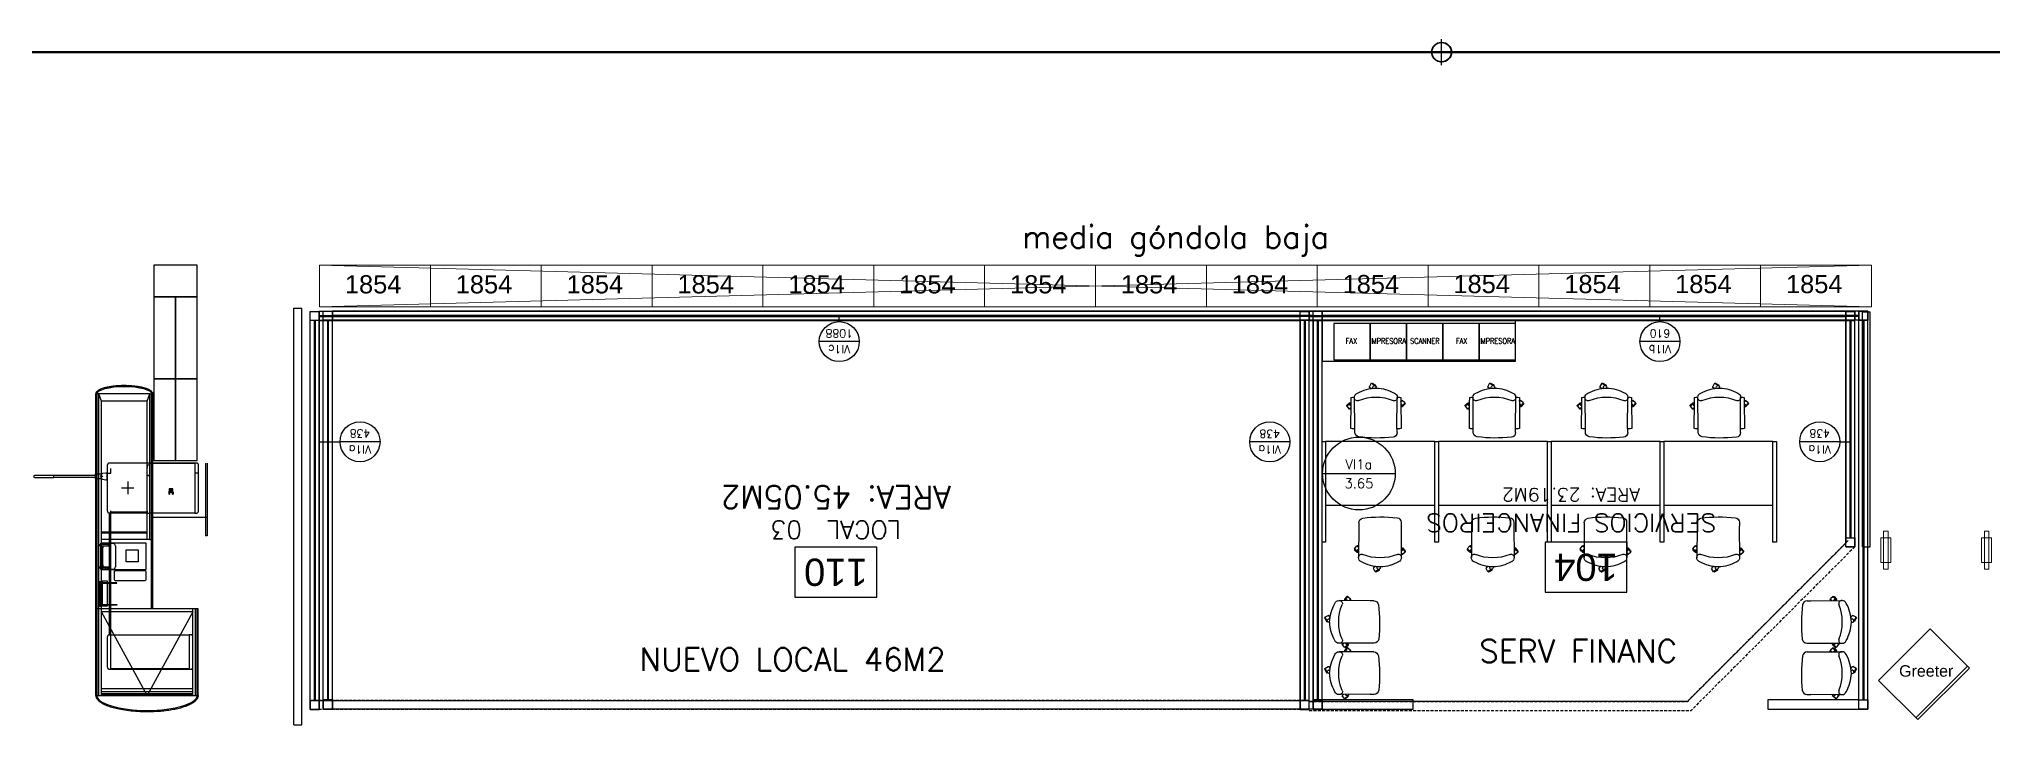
# Model space of a CAD drawing. Header units: millimetres. Extents: x 1478096 to 1808313, y 619971 to 762366.
# Drawn here: x 1591420 to 1612909, y 658425 to 665968 of the extents above; entities that cross this region are included whole.
import ezdxf
from ezdxf.enums import TextEntityAlignment as Align

# ---------------------------------------------------------------- set-up
doc = ezdxf.new("R2010")
doc.units = ezdxf.units.MM
doc.header["$LTSCALE"] = 10
for name, pattern in [('CENTERX2', [4, 2.5, -0.5, 0.5, -0.5]), ('CONTINOUS', [0]), ('DASH_5', [0.196859, 0.118083, -0.078776]), ('HIDDEN2', [4.7625, 3.175, -1.5875]), ('RE-PLANTABASE(XREF)$0$CENTER', [50.8, 31.75, -6.35, 6.35, -6.35]), ('RE-PLANTABASE(XREF)$0$DASHED', [0.75, 0.5, -0.25])]:
    doc.linetypes.add(name, pattern=pattern)
for name, color, linetype in [('0-superficies', 7, 'Continuous'), ('0_Estructura', 251, 'Continuous'), ('A-DESIG-CARP', 251, 'Continuous'), ('ARQ-CARPINTERIAS', 8, 'Continuous'), ('ARQ-MURO-DURLOCK', 7, 'Continuous'), ('ARQ-TXTS', 251, 'Continuous'), ('Categorías', 250, 'Continuous'), ('COSTAN-CAM-EJES', 251, 'CENTERX2'), ('DC-ARQ-0 TEXTOS', 7, 'Continuous'), ('DC-ARQ-CAJAS', 8, 'Continuous'), ('DC-ARQ-CARPINTERIAS', 7, 'Continuous'), ('DC-ARQ-DEFENSA', 164, 'CONTINOUS'), ('DC-ARQ-PAINEL DURLOCK', 7, 'Continuous'), ('DESIG-CARP-DIB', 251, 'Continuous'), ('EQUIP-TRASTIENDAS', 251, 'Continuous'), ('NOMBRE DEPTOS', 250, 'DASH_5'), ('TXT CARP VENTANAS', 6, 'Continuous'), ('TXTS', 7, 'Continuous'), ('Áreas', 6, 'Continuous')]:
    doc.layers.add(name, color=color, linetype=linetype)
doc.layers.add('BLOQUES', color=7, linetype='Continuous', lineweight=0)
doc.styles.add('ARIAL', font='ARIAL.TTF')
doc.styles.add('ROMANS', font='romans')
doc.styles.get("Standard").update_dxf_attribs({"font": 'ARIAL.TTF'})
doc.styles.add('TXT-50', font='romans.shx', dxfattribs={"width": 0.8, "height": 0.09})

# ---------------------------------------------------------------- blocks, each defined once
blk = doc.blocks.new('CAJAS')
at = {"layer": 'DC-ARQ-CAJAS', "color": 8}
for p, q in [((1578.851, 717.573), (1578.851, 716.623)), ((1579.963, 717.573), (1578.863, 717.573)), ((1578.863, 717.573), (1578.863, 716.623)), ((1578.881, 717.573), (1578.881, 716.623)), ((1578.911, 717.573), (1578.911, 716.623)), ((1578.911, 716.655), (1579.413, 717.573)), ((1579.915, 717.567), (1578.911, 717.567)), ((1579.915, 717.552), (1578.911, 717.552)), ((1579.915, 717.529), (1578.911, 717.529)), ((1579.413, 717.573), (1579.915, 716.655)), ((1579.915, 717.573), (1579.915, 715.888)), ((1579.945, 717.573), (1579.945, 715.888)), ((1579.963, 717.573), (1579.963, 715.888)), ((1579.975, 717.573), (1579.975, 715.888)), ((1579.915, 717.498), (1578.911, 717.498)), ((1578.851, 716.623), (1579.963, 716.623)), ((1578.911, 716.655), (1579.915, 716.655)), ((1579.351, 716.623), (1579.351, 715.888)), ((1579.363, 716.623), (1579.363, 715.888)), ((1579.852, 716.313), (1579.852, 716.593)), ((1579.852, 716.593), (1579.902, 716.593)), ((1579.902, 716.593), (1579.902, 716.313)), ((1579.424, 716.3), (1579.424, 716.215)), ((1579.764, 716.31), (1579.434, 716.31)), ((1579.774, 716.215), (1579.774, 716.3)), ((1579.902, 716.313), (1579.852, 716.313)), ((1579.902, 716.19), (1579.424, 716.19)), ((1579.424, 716.19), (1579.424, 715.898)), ((1579.434, 716.205), (1579.764, 716.205)), ((1579.51, 715.973), (1579.51, 716.104)), ((1579.51, 716.104), (1579.641, 716.104)), ((1579.641, 716.104), (1579.641, 715.973)), ((1579.761, 715.929), (1579.761, 716.159)), ((1579.781, 716.19), (1579.852, 716.19)), ((1579.902, 716.173), (1579.902, 716.19)), ((1579.902, 715.928), (1579.902, 716.16)), ((1579.902, 716.129), (1579.902, 715.959)), ((1578.751, 715.818), (1578.769, 715.818)), ((1578.751, 715.018), (1578.751, 715.818)), ((1578.769, 715.018), (1578.769, 715.818)), ((1579.351, 715.888), (1579.351, 715.803)), ((1579.363, 715.888), (1579.363, 715.803)), ((1579.381, 715.858), (1579.363, 715.858)), ((1579.381, 715.858), (1579.381, 714.258)), ((1579.381, 715.858), (1579.915, 715.858)), ((1579.411, 715.858), (1579.411, 714.338)), ((1579.424, 715.898), (1579.902, 715.898)), ((1579.641, 715.973), (1579.51, 715.973)), ((1579.852, 715.898), (1579.781, 715.898)), ((1579.902, 715.898), (1579.902, 715.915)), ((1579.915, 715.888), (1579.915, 715.803)), ((1579.945, 715.888), (1579.945, 715.803)), ((1579.963, 715.888), (1579.963, 715.803)), ((1579.975, 715.888), (1579.975, 715.803)), ((1578.751, 715.618), (1579.351, 715.618)), ((1579.351, 715.803), (1579.351, 714.258)), ((1579.351, 715.608), (1579.351, 715.008)), ((1579.363, 715.803), (1579.363, 714.258)), ((1579.411, 715.788), (1579.915, 715.788)), ((1579.411, 715.778), (1579.915, 715.778)), ((1579.915, 715.803), (1579.915, 714.338)), ((1579.945, 715.803), (1579.945, 714.258)), ((1579.963, 715.803), (1579.963, 714.258)), ((1579.975, 715.803), (1579.975, 714.258)), ((1579.351, 714.853), (1579.351, 714.254)), ((1579.411, 714.338), (1579.381, 714.258)), ((1579.411, 714.338), (1579.915, 714.338)), ((1579.915, 714.338), (1579.945, 714.258)), ((1579.381, 714.258), (1579.363, 714.258)), ((1579.381, 714.258), (1579.945, 714.258)), ((1579.945, 714.258), (1579.963, 714.258))]:
    blk.add_line(p, q, dxfattribs=at)
at = {"layer": 'DC-ARQ-CAJAS', "color": 8, "linetype": 'RE-PLANTABASE(XREF)$0$DASHED', "ltscale": 5}
for p, q in [((1578.908, 717.261), (1578.908, 716.931)), ((1579.825, 717.286), (1578.933, 717.286)), ((1578.95, 716.906), (1578.95, 717.283)), ((1578.95, 717.283), (1579.81, 717.283)), ((1579.81, 717.283), (1579.81, 716.906)), ((1579.85, 716.931), (1579.85, 717.261)), ((1578.933, 716.906), (1578.948, 716.906)), ((1578.948, 716.906), (1578.948, 716.931)), ((1579.81, 716.906), (1578.95, 716.906)), ((1579.81, 716.931), (1579.81, 716.906)), ((1579.81, 716.906), (1579.825, 716.906)), ((1579.81, 716.906), (1579.81, 715.568)), ((1579.83, 716.906), (1579.81, 716.906)), ((1579.83, 715.568), (1579.83, 716.906)), ((1578.846, 715.543), (1578.846, 715.043)), ((1578.886, 715.568), (1578.871, 715.568)), ((1578.886, 715.543), (1578.886, 715.568)), ((1578.886, 715.568), (1579.381, 715.568)), ((1578.886, 715.02), (1578.886, 715.568)), ((1579.381, 715.568), (1579.381, 715.02)), ((1579.413, 715.568), (1579.381, 715.568)), ((1579.381, 715.568), (1579.381, 715.043)), ((1579.413, 715.543), (1579.413, 715.568)), ((1579.413, 715.543), (1579.413, 715.152)), ((1579.414, 715.555), (1579.414, 715.568)), ((1579.414, 715.568), (1579.807, 715.568)), ((1579.807, 715.555), (1579.414, 715.555)), ((1579.807, 715.568), (1579.807, 715.555)), ((1579.825, 715.568), (1579.81, 715.568)), ((1579.81, 715.568), (1579.81, 715.543)), ((1579.81, 715.568), (1579.83, 715.568)), ((1579.85, 715.043), (1579.85, 715.543)), ((1578.846, 715.143), (1578.846, 715.128)), ((1578.846, 715.128), (1578.885, 715.128)), ((1578.871, 715.018), (1579.825, 715.018)), ((1578.885, 715.128), (1578.885, 715.078)), ((1579.381, 715.02), (1578.886, 715.02)), ((1579.413, 715.154), (1579.381, 715.154)), ((1579.413, 715.152), (1579.381, 715.152)), ((1579.381, 715.043), (1579.413, 715.043)), ((1579.413, 715.043), (1579.413, 715.068)), ((1579.85, 715.128), (1579.811, 715.128)), ((1579.811, 715.128), (1579.811, 715.078)), ((1579.85, 715.143), (1579.85, 715.128))]:
    blk.add_line(p, q, dxfattribs=at)
at = {"layer": 'DC-ARQ-CAJAS'}
for p, q in [((1579.747, 716.574), (1579.747, 716.58)), ((1579.747, 716.58), (1579.927, 716.58)), ((1579.927, 716.574), (1579.747, 716.574)), ((1579.927, 716.332), (1579.927, 716.582)), ((1579.927, 716.582), (1579.932, 716.582)), ((1579.927, 716.58), (1579.927, 716.574)), ((1579.927, 716.457), (1579.932, 716.457)), ((1579.932, 716.582), (1579.932, 716.332)), ((1579.927, 716.34), (1579.747, 716.34)), ((1579.747, 716.34), (1579.747, 716.334)), ((1579.747, 716.334), (1579.927, 716.334)), ((1579.927, 716.334), (1579.927, 716.34)), ((1579.932, 716.332), (1579.927, 716.332)), ((1579.823, 716.19), (1579.823, 715.898)), ((1579.923, 716.19), (1579.823, 716.19)), ((1579.838, 716.16), (1579.838, 716.173)), ((1579.838, 716.173), (1579.93, 716.173)), ((1579.93, 716.16), (1579.838, 716.16)), ((1579.923, 716.19), (1579.923, 716.173)), ((1579.923, 716.16), (1579.923, 715.928)), ((1579.823, 715.898), (1579.923, 715.898)), ((1579.93, 715.928), (1579.838, 715.928)), ((1579.838, 715.928), (1579.838, 715.915)), ((1579.838, 715.915), (1579.93, 715.915)), ((1579.923, 715.915), (1579.923, 715.898)), ((1579.129, 715.361), (1579.127, 715.359)), ((1579.127, 715.34), (1579.127, 715.359)), ((1579.129, 715.361), (1579.133, 715.361)), ((1579.131, 715.34), (1579.131, 715.3)), ((1579.171, 715.34), (1579.131, 715.34)), ((1579.131, 715.3), (1579.171, 715.3)), ((1579.133, 715.361), (1579.135, 715.359)), ((1579.135, 715.34), (1579.135, 715.359)), ((1579.169, 715.361), (1579.167, 715.359)), ((1579.167, 715.34), (1579.167, 715.359)), ((1579.169, 715.361), (1579.173, 715.361)), ((1579.171, 715.3), (1579.171, 715.34)), ((1579.173, 715.361), (1579.175, 715.359)), ((1579.175, 715.34), (1579.175, 715.359)), ((1579.868, 715.203), (1579.85, 715.203)), ((1579.85, 715.203), (1579.85, 715.165)), ((1579.85, 715.165), (1579.85, 715.128)), ((1579.904, 715.197), (1579.868, 715.203)), ((1579.911, 715.192), (1579.98, 715.192)), ((1579.98, 715.192), (1579.98, 715.138)), ((1579.98, 715.153), (1579.98, 715.178)), ((1579.98, 715.178), (1580.44, 715.178)), ((1580.44, 715.178), (1580.44, 715.153)), ((1580.649, 715.176), (1580.44, 715.176)), ((1580.44, 715.176), (1580.44, 715.154)), ((1578.86, 714.991), (1578.86, 714.091)), ((1579.1, 714.991), (1578.86, 714.991)), ((1579.1, 714.091), (1579.1, 714.991)), ((1579.1, 714.991), (1579.1, 714.091)), ((1579.34, 714.991), (1579.1, 714.991)), ((1579.34, 714.091), (1579.34, 714.991)), ((1579.85, 715.128), (1579.868, 715.128)), ((1579.868, 715.128), (1579.904, 715.133)), ((1579.98, 715.138), (1579.911, 715.138)), ((1580.44, 715.153), (1579.98, 715.153)), ((1580.44, 715.154), (1580.649, 715.154)), ((1578.86, 714.091), (1578.86, 713.191)), ((1579.1, 714.091), (1578.86, 714.091)), ((1578.86, 714.091), (1579.1, 714.091)), ((1579.1, 713.191), (1579.1, 714.091)), ((1579.1, 714.091), (1579.1, 713.191)), ((1579.34, 714.091), (1579.1, 714.091)), ((1579.1, 714.091), (1579.34, 714.091)), ((1579.34, 713.191), (1579.34, 714.091)), ((1578.86, 713.191), (1579.1, 713.191)), ((1578.86, 713.191), (1578.86, 712.841)), ((1579.34, 713.191), (1578.86, 713.191)), ((1579.1, 713.191), (1579.34, 713.191)), ((1579.34, 712.841), (1579.34, 713.191)), ((1578.86, 712.841), (1579.34, 712.841))]:
    blk.add_line(p, q, dxfattribs=at)
at = {"layer": 'DC-ARQ-CAJAS', "color": 8, "linetype": 'RE-PLANTABASE(XREF)$0$CENTER'}
for p, q in [((1579.695, 715.29), (1579.558, 715.29)), ((1579.626, 715.222), (1579.626, 715.359))]:
    blk.add_line(p, q, dxfattribs=at)
at = {"layer": 'DC-ARQ-CAJAS'}
for centre, radius in [((1579.93, 716.589, 0), 0.0065), ((1579.93, 716.326, 0), 0.0065), ((1579.138, 715.307, 0), 0.0025), ((1579.164, 715.307, 0), 0.0025), ((1579.905, 715.165, 0), 0.004)]:
    blk.add_circle(centre, radius, dxfattribs=at)
at = {"layer": 'DC-ARQ-CAJAS', "color": 8, "linetype": 'RE-PLANTABASE(XREF)$0$DASHED', "ltscale": 5}
blk.add_circle((1579.414, 715.571, 0), 0.0035, dxfattribs=at)
at = {"layer": 'DC-ARQ-CAJAS', "color": 4, "linetype": 'RE-PLANTABASE(XREF)$0$DASHED'}
blk.add_circle((1579.151, 715.32, 0), 0.004, dxfattribs=at)
at = {"layer": 'DC-ARQ-CAJAS', "color": 8, "linetype": 'RE-PLANTABASE(XREF)$0$DASHED', "ltscale": 5}
for centre, start, end in [((1578.933, 717.261), 90, 180), ((1579.825, 717.261), 0, 90), ((1578.933, 716.931), 180, 270), ((1579.825, 716.931), 270, 0), ((1578.871, 715.543), 90, 180), ((1579.825, 715.543), 0, 90), ((1578.871, 715.043), 180, 270), ((1579.825, 715.043), 270, 0)]:
    blk.add_arc(centre, 0.025, start, end, dxfattribs=at)
at = {"layer": 'DC-ARQ-CAJAS', "color": 8}
for centre, radius, start, end in [((1579.434, 716.3), 0.01, 90, 180), ((1579.764, 716.3), 0.01, 0, 90), ((1579.434, 716.215), 0.01, 180, 270), ((1579.82, 716.143), 0.0614, 129.678, 164.6649), ((1579.764, 716.215), 0.01, 270, 0), ((1579.827, 716.119), 0.0754, 46.3075, 70.8856), ((1579.827, 716.119), 0.0754, 7.7954, 33.4081), ((1579.823, 715.947), 0.0646, 195.6913, 229.2369), ((1579.826, 715.97), 0.0767, 289.7764, 314.1626), ((1579.826, 715.97), 0.0767, 326.7768, 351.9435)]:
    blk.add_arc(centre, radius, start, end, dxfattribs=at)
at = {"layer": 'DC-ARQ-CAJAS'}
for centre, radius, start, end in [((1579.93, 716.167), 0.0065, 270, 90), ((1579.93, 715.922), 0.0065, 270, 90), ((1579.151, 715.34), 0.024, 180, 0), ((1579.151, 715.348), 0.016, 180, 0), ((1579.151, 715.34), 0.016, 180, 0), ((1579.138, 715.333), 0.0025, 272.8222, 143.7906), ((1579.164, 715.333), 0.0025, 36.2094, 267.1778), ((1579.888, 715.165), 0.0357, 296.0467, 63.9533), ((1580.649, 715.165), 0.011, 270, 90)]:
    blk.add_arc(centre, radius, start, end, dxfattribs=at)
at = {"layer": 'DC-ARQ-CAJAS', "color": 4, "linetype": 'RE-PLANTABASE(XREF)$0$DASHED'}
for centre, start, end in [((1579.138, 715.333), 143.7906, 272.8222), ((1579.164, 715.333), 267.1778, 36.2094)]:
    blk.add_arc(centre, 0.0025, start, end, dxfattribs=at)
at = {"layer": 'DC-ARQ-CAJAS', "color": 8, "extrusion": (0, 0, -1)}
for centre, major_axis, ratio in [((1579.413, 717.573, 0), (0.55, 0), 0.309091), ((1579.663, 714.258, 0), (-0.3, 0), 0.276667)]:
    blk.add_ellipse(centre, major_axis=major_axis, ratio=ratio, start_param=3.141593, end_param=6.283185, dxfattribs=at)
at = {"layer": 'DC-ARQ-CAJAS', "color": 8}
for points, knots in [([(1578.851, 717.573, 0), (1578.851, 717.578, 0), (1578.851, 717.582, 0), (1578.853, 717.591, 0), (1578.855, 717.596, 0), (1578.858, 717.604, 0), (1578.861, 717.609, 0), (1578.866, 717.617, 0), (1578.869, 717.621, 0), (1578.876, 717.629, 0), (1578.88, 717.633, 0), (1578.893, 717.645, 0), (1578.904, 717.653, 0), (1578.928, 717.667, 0), (1578.941, 717.674, 0), (1578.971, 717.687, 0), (1578.987, 717.694, 0), (1579.022, 717.705, 0), (1579.041, 717.711, 0), (1579.081, 717.721, 0), (1579.101, 717.726, 0), (1579.145, 717.734, 0), (1579.168, 717.738, 0), (1579.215, 717.744, 0), (1579.239, 717.747, 0), (1579.288, 717.751, 0), (1579.313, 717.752, 0), (1579.364, 717.754, 0), (1579.389, 717.755, 0), (1579.448, 717.755, 0), (1579.482, 717.754, 0), (1579.548, 717.75, 0), (1579.58, 717.747, 0), (1579.643, 717.74, 0), (1579.673, 717.735, 0), (1579.725, 717.725, 0), (1579.748, 717.72, 0), (1579.79, 717.709, 0), (1579.81, 717.703, 0), (1579.847, 717.69, 0), (1579.864, 717.683, 0), (1579.895, 717.669, 0), (1579.909, 717.661, 0), (1579.929, 717.647, 0), (1579.937, 717.641, 0), (1579.949, 717.629, 0), (1579.954, 717.624, 0), (1579.962, 717.613, 0), (1579.965, 717.609, 0), (1579.97, 717.599, 0), (1579.971, 717.594, 0), (1579.974, 717.583, 0), (1579.975, 717.578, 0), (1579.975, 717.573, 0), (1579.975, 717.573, 0), (1579.975, 717.573, 0)], [0, 0, 0, 0, 0.065993, 0.065993, 0.131985, 0.131985, 0.197978, 0.197978, 0.26397, 0.26397, 0.329963, 0.329963, 0.468313, 0.468313, 0.606663, 0.606663, 0.745013, 0.745013, 0.883363, 0.883363, 1.021714, 1.021714, 1.160064, 1.160064, 1.298414, 1.298414, 1.436764, 1.436764, 1.575114, 1.575114, 1.756454, 1.756454, 1.937794, 1.937794, 2.119133, 2.119133, 2.268549, 2.268549, 2.417964, 2.417964, 2.56738, 2.56738, 2.716795, 2.716795, 2.825875, 2.825875, 2.915902, 2.915902, 2.991062, 2.991062, 3.066221, 3.066221, 3.141381, 3.141381, 3.141593, 3.141593, 3.141593, 3.141593]), ([(1579.975, 714.258, 0), (1579.975, 714.255, 0), (1579.974, 714.253, 0), (1579.973, 714.248, 0), (1579.972, 714.245, 0), (1579.97, 714.24, 0), (1579.969, 714.238, 0), (1579.966, 714.234, 0), (1579.964, 714.231, 0), (1579.96, 714.227, 0), (1579.958, 714.225, 0), (1579.952, 714.22, 0), (1579.948, 714.217, 0), (1579.939, 714.212, 0), (1579.934, 714.209, 0), (1579.923, 714.204, 0), (1579.918, 714.201, 0), (1579.905, 714.196, 0), (1579.898, 714.194, 0), (1579.88, 714.188, 0), (1579.869, 714.185, 0), (1579.843, 714.179, 0), (1579.83, 714.177, 0), (1579.802, 714.172, 0), (1579.787, 714.17, 0), (1579.757, 714.167, 0), (1579.741, 714.166, 0), (1579.709, 714.164, 0), (1579.693, 714.163, 0), (1579.655, 714.163, 0), (1579.633, 714.163, 0), (1579.589, 714.165, 0), (1579.568, 714.167, 0), (1579.53, 714.171, 0), (1579.514, 714.174, 0), (1579.483, 714.179, 0), (1579.468, 714.182, 0), (1579.444, 714.189, 0), (1579.433, 714.192, 0), (1579.413, 714.199, 0), (1579.405, 714.202, 0), (1579.391, 714.209, 0), (1579.385, 714.212, 0), (1579.375, 714.219, 0), (1579.371, 714.222, 0), (1579.364, 714.228, 0), (1579.362, 714.231, 0), (1579.358, 714.236, 0), (1579.356, 714.239, 0), (1579.353, 714.244, 0), (1579.352, 714.246, 0), (1579.351, 714.251, 0), (1579.351, 714.254, 0), (1579.351, 714.257, 0), (1579.351, 714.257, 0), (1579.351, 714.258, 0)], [0, 0, 0, 0, 0.062074, 0.062074, 0.124147, 0.124147, 0.186221, 0.186221, 0.248295, 0.248295, 0.310369, 0.310369, 0.413242, 0.413242, 0.516116, 0.516116, 0.618989, 0.618989, 0.721863, 0.721863, 0.882096, 0.882096, 1.042328, 1.042328, 1.202561, 1.202561, 1.362794, 1.362794, 1.523026, 1.523026, 1.742277, 1.742277, 1.961528, 1.961528, 2.141779, 2.141779, 2.32203, 2.32203, 2.473499, 2.473499, 2.624968, 2.624968, 2.73885, 2.73885, 2.852732, 2.852732, 2.930777, 2.930777, 3.008822, 3.008822, 3.068733, 3.068733, 3.128645, 3.128645, 3.141593, 3.141593, 3.141593, 3.141593])]:
    blk.add_open_spline(points, degree=3, knots=knots, dxfattribs=at)
blk = doc.blocks.new('SIMB-CAR')
blk.add_line((-0.5, 0), (0.5, 0))
blk.add_circle((0, 0), 0.5)
at = {"style": 'ROMANS'}
for tag, p in [('TIPO', (0, 0.192)), ('NUMERO', (0, -0.205))]:
    blk.add_attdef(tag, text='', height=0.2, dxfattribs=at).set_placement(p, align=Align.MIDDLE)
blk = doc.blocks.new('A$C11B27C77')
at = {"layer": 'EQUIP-TRASTIENDAS'}
for p, q in [((0.046, 0.447), (0.046, 0.404)), ((0.089, 0.103), (0.086, 0.447)), ((0.317, 0.549), (0.317, 0.558)), ((0.327, 0.575), (0.371, 0.6)), ((0.355, 0.547), (0.355, 0.558)), ((0.373, 0.602), (0.393, 0.567)), ((0.554, 0.103), (0.556, 0.447)), ((0.596, 0.447), (0.597, 0.394)), ((0.002, 0.386), (0.033, 0.412)), ((0.036, 0.346), (0.004, 0.384)), ((0.046, 0.395), (0.034, 0.41)), ((0.046, 0.404), (0.044, 0.103)), ((0.597, 0.394), (0.599, 0.103)), ((0.597, 0.334), (0.613, 0.321)), ((0.602, 0.384), (0.639, 0.351)), ((0.641, 0.349), (0.615, 0.319)), ((0.088, 0.059), (0.088, 0.103)), ((0.554, 0.063), (0.554, 0.103))]:
    blk.add_line(p, q, dxfattribs=at)
for points in [[(0.373, 0.602), (0.371, 0.6), (0.369, 0.603, 0.414214), (0.362, 0.604), (0.328, 0.584, 0.414214), (0.326, 0.578), (0.328, 0.574, 0.414214)], [(0.37, 0.545), (0.39, 0.557, 0.414214), (0.392, 0.564), (0.391, 0.566), (0.393, 0.567)], [(0.002, 0.386), (0.004, 0.384), (0.002, 0.383, 0.414214), (0.001, 0.375), (0.027, 0.345, 0.414214), (0.034, 0.344), (0.036, 0.346, 0.414214)], [(0.046, 0.407), (0.043, 0.411, 0.414214), (0.036, 0.411), (0.034, 0.41), (0.033, 0.412)], [(0.597, 0.324), (0.604, 0.319, 0.414214), (0.611, 0.319), (0.613, 0.321), (0.615, 0.319)], [(0.641, 0.349), (0.639, 0.351), (0.641, 0.353, 0.414214), (0.641, 0.36), (0.611, 0.386, 0.414214), (0.604, 0.386), (0.601, 0.383, 0.414214)]]:
    blk.add_lwpolyline(points, format="xyb", dxfattribs=at)
for centre, radius, start, end in [((0.066, 0.373), 0.0771, 79.9571, 105.0444), ((0.066, 0.373), 0.0771, 74.9556, 79.9571), ((0.134, 0.449), 0.0471, 109.8467, 181.7032), ((0.118, 0.442), 0.0322, 170.8424, 292.4614), ((0.336, 0.1), 0.45, 92.4199, 119.1099), ((0.321, -0.056), 0.506, 67.8098, 112.1902), ((0.336, 0.558), 0.019, 117.1435, 180), ((0.306, 0.1), 0.45, 60.8901, 88.5993), ((0.336, 0.558), 0.019, 0, 117.1435), ((0.525, 0.442), 0.0322, 247.448, 9.141), ((0.509, 0.449), 0.0472, 358.2915, 70.0806), ((0.576, 0.373), 0.0771, 100.0429, 105.0444), ((0.576, 0.373), 0.0771, 74.9556, 100.0429), ((0.052, 0.358), 0.019, 105.9634, 216.7792), ((0.052, 0.358), 0.019, 216.7792, 251.518), ((0.588, 0.37), 0.019, 45.1435, 63.1294), ((0.588, 0.37), 0.019, 299.436, 45.1435), ((0.066, 0.178), 0.078, 253.2294, 277.3679), ((0.066, 0.178), 0.078, 277.3679, 286.7706), ((0.138, 0.059), 0.05, 180, 263.7069), ((0.306, 1.583), 1.583, 263.7069, 277.4227), ((0.504, 0.063), 0.05, 277.4227, 0), ((0.576, 0.178), 0.078, 253.2294, 262.6321), ((0.576, 0.178), 0.078, 262.6321, 286.7706)]:
    blk.add_arc(centre, radius, start, end, dxfattribs=at)
blk = doc.blocks.new('A$C5ED91252')
at = {"layer": 'EQUIP-TRASTIENDAS'}
for p, q in [((0.049, 0.502), (0.046, 0.158)), ((0.048, 0.546), (0.048, 0.502)), ((0.514, 0.542), (0.514, 0.502)), ((0.514, 0.502), (0.516, 0.158)), ((0.002, 0.218), (0.033, 0.193)), ((0.036, 0.259), (0.004, 0.221)), ((0.517, 0.27), (0.532, 0.284)), ((0.521, 0.221), (0.558, 0.254)), ((0.561, 0.256), (0.534, 0.286)), ((0.046, 0.209), (0.034, 0.195)), ((0.277, 0.055), (0.277, 0.047)), ((0.287, 0.03), (0.33, 0.004)), ((0.315, 0.058), (0.315, 0.047)), ((0.333, 0.003), (0.353, 0.038))]:
    blk.add_line(p, q, dxfattribs=at)
for points in [[(0.002, 0.218), (0.004, 0.221), (0.002, 0.222, -0.414214), (0.001, 0.229), (0.027, 0.26, -0.414214), (0.034, 0.261), (0.036, 0.258, -0.414214)], [(0.517, 0.28), (0.523, 0.286, -0.414214), (0.53, 0.286), (0.532, 0.284), (0.534, 0.286)], [(0.561, 0.256), (0.558, 0.254), (0.56, 0.252, -0.414214), (0.56, 0.245), (0.53, 0.218, -0.414214), (0.523, 0.219), (0.52, 0.221, -0.414214)], [(0.046, 0.198), (0.043, 0.194, -0.414214), (0.036, 0.193), (0.034, 0.195), (0.033, 0.193)], [(0.333, 0.003), (0.33, 0.004), (0.329, 0.002, -0.414214), (0.322, 0.001), (0.287, 0.021, -0.414214), (0.286, 0.027), (0.287, 0.03, -0.414214)], [(0.33, 0.06), (0.35, 0.048, -0.414214), (0.352, 0.041), (0.35, 0.039), (0.353, 0.038)]]:
    blk.add_lwpolyline(points, format="xyb", dxfattribs=at)
for centre, radius, start, end in [((0.098, 0.546), 0.05, 96.2931, 180), ((0.266, -0.978), 1.583, 82.5773, 96.2931), ((0.464, 0.542), 0.05, 0, 82.5773), ((0.052, 0.247), 0.019, 143.2208, 254.0366), ((0.052, 0.247), 0.019, 108.482, 143.2208), ((0.507, 0.235), 0.019, 314.8565, 60.564), ((0.507, 0.235), 0.019, 296.8706, 314.8565), ((0.078, 0.163), 0.0322, 67.5386, 189.1576), ((0.093, 0.156), 0.0471, 178.2968, 250.1533), ((0.296, 0.505), 0.45, 240.8901, 267.5801), ((0.281, 0.661), 0.506, 247.8098, 292.1902), ((0.266, 0.505), 0.45, 271.4007, 299.1099), ((0.296, 0.047), 0.019, 180, 242.8565), ((0.296, 0.047), 0.019, 242.8565, 360), ((0.484, 0.163), 0.0322, 350.859, 112.552), ((0.469, 0.156), 0.0472, 289.9194, 1.7085)]:
    blk.add_arc(centre, radius, start, end, dxfattribs=at)
blk = doc.blocks.new('A$C5FFD16E3')
at = {"layer": 'EQUIP-TRASTIENDAS'}
for points in [[(0, 0.45), (0, 0), (2.125, 0), (2.125, 0.45)], [(0.525, 0.413), (0.125, 0.413), (0.125, 0.013), (0.525, 0.013)], [(0.925, 0.413), (0.525, 0.413), (0.525, 0.013), (0.925, 0.013)], [(1.325, 0.413), (0.925, 0.413), (0.925, 0.013), (1.325, 0.013)], [(1.725, 0.413), (1.325, 0.413), (1.325, 0.013), (1.725, 0.013)], [(2.125, 0.413), (1.725, 0.413), (1.725, 0.013), (2.125, 0.013)]]:
    blk.add_lwpolyline(points, close=True, dxfattribs=at)
at = {"layer": 'ARQ-TXTS', "style": 'TXT-50', "width": 0.8}
for s, p in [('FAX', (0.257, 0.191)), ('IMPRESORA', (0.525, 0.191)), ('SCANNER', (0.965, 0.191)), ('FAX', (1.469, 0.191)), ('IMPRESORA', (1.725, 0.191))]:
    blk.add_text(s, height=0.0595, dxfattribs=at).set_placement(p)

msp = doc.modelspace()

# ---------------------------------------------------------------- hatches: boundary and pattern name
at = {"layer": '0_Estructura'}
h = msp.add_hatch(dxfattribs=at)
h.set_pattern_fill('ANSI31', color=1, scale=2, angle=-180, style=0)
h.set_pattern_definition([(225, (3156300.119, 1202229.882), (4.49012806, -4.49012806), [])])
h.paths.add_polyline_path([(1606735.049, 665824.188, 1), (1606955.049, 665824.188, 1)])
h.paths.add_polyline_path([(1606739.849, 665824.188, 1), (1606950.249, 665824.188, 1)], flags=16)

# ---------------------------------------------------------------- linework, layer by layer
at = {"layer": '0-superficies'}
for points in [[(1594501.148, 658694.925), (1605289.205, 658694.925), (1605289.205, 662871.6), (1594501.148, 662871.6)], [(1605389.205, 662871.6), (1611289.205, 662871.6), (1611289.205, 660425.06), (1609548.018, 658683.872), (1605389.205, 658683.847)]]:
    msp.add_lwpolyline(points, close=True, dxfattribs=at)
at = {"layer": '0_Estructura', "color": 1}
for p, q in [((1606845.049, 665680.497), (1606845.049, 665967.879)), ((1606701.358, 665824.188), (1606988.74, 665824.188))]:
    msp.add_line(p, q, dxfattribs=at)
for radius in [110, 105.2]:
    msp.add_circle((1606845.049, 665824.188), radius, dxfattribs=at)
at = {"layer": 'ARQ-CARPINTERIAS', "linetype": 'Continuous'}
for p, q in [((1594545.047, 658699.936), (1594545.047, 662976.611)), ((1594645.047, 658699.936), (1594645.047, 662976.611)), ((1605533.104, 662976.611), (1594645.047, 662976.611)), ((1605433.104, 658699.936), (1605433.104, 662976.611)), ((1611433.104, 662976.611), (1605433.104, 662976.611)), ((1605533.104, 658699.936), (1605533.104, 662976.611)), ((1611533.104, 658599.936), (1611533.104, 662976.611)), ((1605433.104, 662876.611), (1594545.047, 662876.611)), ((1594590.239, 662876.611), (1594590.239, 658699.936)), ((1594599.854, 662876.611), (1594599.854, 658699.936)), ((1594645.047, 662931.418), (1605433.104, 662931.418)), ((1594645.047, 662921.803), (1605433.104, 662921.803)), ((1611433.104, 662876.611), (1605433.104, 662876.611)), ((1605478.297, 662876.611), (1605478.297, 658699.936)), ((1605487.912, 662876.611), (1605487.912, 658699.936)), ((1605533.104, 662931.418), (1611433.104, 662931.418)), ((1605533.104, 662921.803), (1611433.104, 662921.803)), ((1611433.104, 658599.936), (1611433.104, 662876.611)), ((1611478.297, 662876.611), (1611478.297, 658699.936)), ((1611488.297, 662876.611), (1611488.297, 658699.936)), ((1606533.104, 658699.936), (1605533.104, 658699.936)), ((1606533.104, 658599.936), (1606533.104, 658699.936)), ((1611433.104, 658699.936), (1610433.104, 658699.936)), ((1610433.104, 658699.936), (1610433.104, 658599.936)), ((1605533.104, 658599.936), (1606533.104, 658599.936)), ((1610433.104, 658599.936), (1611433.104, 658599.936)), ((1611533.104, 658599.936), (1611433.104, 658599.936)), ((1611433.104, 658599.936), (1611533.104, 658599.936)), ((1611433.104, 658599.936), (1611533.104, 658599.936))]:
    msp.add_line(p, q, dxfattribs=at)
for points in [[(1611533.104, 662876.611), (1611433.104, 662876.611), (1611433.104, 662876.611), (1611433.104, 662876.611), (1611433.104, 662976.611), (1611533.104, 662976.611)], [(1611533.104, 662976.611), (1611433.104, 662976.611), (1611433.104, 662976.611), (1611433.104, 662976.611), (1611433.104, 662876.611), (1611533.104, 662876.611)], [(1594545.047, 658599.936), (1594545.047, 658699.936), (1594545.047, 658699.936), (1594545.047, 658699.936), (1594645.047, 658699.936), (1594645.047, 658599.936)], [(1594645.047, 658599.936), (1594645.047, 658699.936), (1594645.047, 658699.936), (1594645.047, 658699.936), (1594545.047, 658699.936), (1594545.047, 658599.936)], [(1605433.104, 658599.936), (1605433.104, 658699.936), (1605433.104, 658699.936), (1605433.104, 658699.936), (1605533.104, 658699.936), (1605533.104, 658599.936)], [(1605533.104, 658599.936), (1605533.104, 658699.936), (1605533.104, 658699.936), (1605533.104, 658699.936), (1605433.104, 658699.936), (1605433.104, 658599.936)], [(1611433.104, 658599.936), (1611433.104, 658699.936), (1611433.104, 658699.936), (1611433.104, 658699.936), (1611533.104, 658699.936), (1611533.104, 658599.936)]]:
    msp.add_lwpolyline(points, close=True, dxfattribs=at)
at = {"layer": 'ARQ-MURO-DURLOCK'}
for points in [[(1594645.047, 662876.611), (1594545.047, 662876.611), (1594545.047, 662976.611), (1594645.047, 662976.611)], [(1594645.047, 662976.611), (1594645.047, 662876.611), (1594545.047, 662876.611), (1594545.047, 662976.611)], [(1605533.104, 662876.611), (1605433.104, 662876.611), (1605433.104, 662976.611), (1605533.104, 662976.611)], [(1611433.104, 662876.611), (1611433.104, 662976.611), (1611433.104, 662976.611), (1611433.104, 662976.611), (1611533.104, 662976.611), (1611533.104, 662876.611)]]:
    msp.add_lwpolyline(points, close=True, dxfattribs=at)
at = {"layer": 'BLOQUES', "color": 250}
for p, q in [((1611573.128, 663481.681), (1594504.328, 663024.481)), ((1594504.328, 663481.681), (1611573.128, 663024.481))]:
    msp.add_line(p, q, dxfattribs=at)
at = {"layer": 'BLOQUES'}
for p, q in [((1612219.26, 659482.156), (1611651.235, 658914.13)), ((1612650.595, 659050.82), (1612219.26, 659482.156)), ((1612629.382, 659072.034), (1612061.357, 658504.008)), ((1611651.235, 658914.13), (1612082.57, 658482.795)), ((1612082.57, 658482.795), (1612650.595, 659050.82))]:
    msp.add_line(p, q, dxfattribs=at)
at = {"layer": 'BLOQUES', "color": 9}
for points in [[(1595723.528, 663024.481), (1594504.328, 663024.481), (1594504.328, 663481.681), (1595723.528, 663481.681)], [(1596942.728, 663024.481), (1595723.528, 663024.481), (1595723.528, 663481.681), (1596942.728, 663481.681)], [(1598161.928, 663024.481), (1596942.728, 663024.481), (1596942.728, 663481.681), (1598161.928, 663481.681)], [(1599381.128, 663024.481), (1598161.928, 663024.481), (1598161.928, 663481.681), (1599381.128, 663481.681)], [(1600600.328, 663024.481), (1599381.128, 663024.481), (1599381.128, 663481.681), (1600600.328, 663481.681)], [(1601819.528, 663024.481), (1600600.328, 663024.481), (1600600.328, 663481.681), (1601819.528, 663481.681)], [(1603038.728, 663024.481), (1601819.528, 663024.481), (1601819.528, 663481.681), (1603038.728, 663481.681)], [(1604257.928, 663024.481), (1603038.728, 663024.481), (1603038.728, 663481.681), (1604257.928, 663481.681)], [(1605477.128, 663024.481), (1604257.928, 663024.481), (1604257.928, 663481.681), (1605477.128, 663481.681)], [(1606696.328, 663481.681), (1605477.128, 663481.681), (1605477.128, 663024.481), (1606696.328, 663024.481)], [(1607915.528, 663481.681), (1606696.328, 663481.681), (1606696.328, 663024.481), (1607915.528, 663024.481)], [(1609134.728, 663481.681), (1607915.528, 663481.681), (1607915.528, 663024.481), (1609134.728, 663024.481)], [(1610353.928, 663481.681), (1609134.728, 663481.681), (1609134.728, 663024.481), (1610353.928, 663024.481)], [(1611573.128, 663481.681), (1610353.928, 663481.681), (1610353.928, 663024.481), (1611573.128, 663024.481)]]:
    msp.add_lwpolyline(points, close=True, dxfattribs=at)
at = {"layer": 'BLOQUES'}
for points in [[(1611675.312, 660211.564), (1611785.312, 660211.564), (1611785.312, 660481.564), (1611675.312, 660481.564)], [(1611705.312, 660136.564), (1611755.312, 660136.564), (1611755.312, 660556.564), (1611705.312, 660556.564)], [(1612784.752, 660211.564), (1612894.752, 660211.564), (1612894.752, 660481.564), (1612784.752, 660481.564)], [(1612814.752, 660136.564), (1612864.752, 660136.564), (1612864.752, 660556.564), (1612814.752, 660556.564)]]:
    msp.add_lwpolyline(points, close=True, dxfattribs=at)
at = {"layer": 'COSTAN-CAM-EJES', "const_width": 25}
msp.add_lwpolyline([(1478108.728, 665824.186), (1676824.92, 665824.186)], dxfattribs=at)
at = {"layer": 'DC-ARQ-0 TEXTOS'}
for points in [[(1599732.933, 660381.132), (1599732.933, 659831.132), (1600632.933, 659831.132), (1600632.933, 660381.132)], [(1607983.044, 660436.143), (1607983.044, 659886.143), (1608883.044, 659886.143), (1608883.044, 660436.143)]]:
    msp.add_lwpolyline(points, close=True, dxfattribs=at)
at = {"layer": 'DC-ARQ-CARPINTERIAS'}
for p, q in [((1594401.148, 658694.925), (1594401.148, 662971.6)), ((1594401.148, 662871.6), (1594401.148, 662971.6)), ((1594401.148, 662971.6), (1594501.148, 662971.6)), ((1594401.148, 662871.6), (1594401.148, 662971.6)), ((1594401.148, 662971.6), (1594501.148, 662971.6)), ((1594501.148, 658694.925), (1594501.148, 662971.6)), ((1605389.205, 662971.6), (1594501.148, 662971.6)), ((1594501.148, 662971.6), (1594501.148, 662871.6)), ((1594501.148, 662971.6), (1594501.148, 662871.6)), ((1605289.205, 658694.925), (1605289.205, 662971.6)), ((1611289.205, 662971.6), (1605289.205, 662971.6)), ((1605289.205, 662871.6), (1605289.205, 662971.6)), ((1605289.205, 662971.6), (1605389.205, 662971.6)), ((1605389.205, 658594.925), (1605389.205, 662971.6)), ((1605389.205, 662971.6), (1605389.205, 662871.6)), ((1611389.205, 662971.6), (1611289.205, 662971.6)), ((1611289.205, 662971.6), (1611289.205, 662871.6)), ((1611289.205, 662871.6), (1611289.205, 662971.6)), ((1611289.205, 662971.6), (1611389.205, 662971.6)), ((1611289.205, 662871.6), (1611289.205, 662971.6)), ((1611289.205, 662971.6), (1611389.205, 662971.6)), ((1611389.205, 660383.638), (1611389.205, 662971.6)), ((1611389.205, 662871.6), (1611389.205, 662971.6)), ((1611389.205, 662971.6), (1611389.205, 662871.6)), ((1611389.205, 662971.6), (1611389.205, 662871.6)), ((1605289.205, 662871.6), (1594401.148, 662871.6)), ((1594501.148, 662871.6), (1594401.148, 662871.6)), ((1594501.148, 662871.6), (1594401.148, 662871.6)), ((1594446.34, 662871.6), (1594446.34, 658694.925)), ((1594455.955, 662871.6), (1594455.955, 658694.925)), ((1594501.148, 662926.407), (1605289.205, 662926.407)), ((1594501.148, 662916.792), (1605289.205, 662916.792)), ((1594501.148, 662871.6), (1605289.205, 662871.6)), ((1594501.148, 658594.925), (1594501.148, 662871.6)), ((1611289.205, 662871.6), (1605289.205, 662871.6)), ((1605289.205, 662871.6), (1605289.205, 658594.925)), ((1605389.205, 662871.6), (1605289.205, 662871.6)), ((1605334.397, 662871.6), (1605334.397, 658694.925)), ((1605344.013, 662871.6), (1605344.013, 658694.925)), ((1605389.205, 662926.407), (1611289.205, 662926.407)), ((1605389.205, 662916.792), (1611289.205, 662916.792)), ((1611289.205, 660383.638), (1611289.205, 662871.6)), ((1611289.205, 662871.6), (1611389.205, 662871.6)), ((1611389.205, 662871.6), (1611289.205, 662871.6)), ((1611389.205, 662871.6), (1611289.205, 662871.6)), ((1611334.397, 662871.6), (1611334.397, 660483.638)), ((1611344.397, 662871.6), (1611344.397, 660483.638)), ((1611289.205, 660383.638), (1611289.205, 660483.638)), ((1611289.205, 660483.638), (1611389.205, 660483.638)), ((1611389.205, 660383.638), (1611289.205, 660383.638)), ((1611289.205, 660383.638), (1611389.205, 660383.638)), ((1611289.205, 660383.638), (1611389.205, 660383.638)), ((1611389.205, 660383.638), (1611289.205, 660383.638)), ((1611389.205, 660483.638), (1611389.205, 660383.638)), ((1594501.148, 658694.925), (1594401.148, 658694.925)), ((1594401.148, 658694.925), (1594401.148, 658594.925)), ((1594401.148, 658594.925), (1594401.148, 658694.925)), ((1594401.148, 658694.925), (1594501.148, 658694.925)), ((1594501.148, 658594.925), (1594501.148, 658694.925)), ((1594501.148, 658694.925), (1594501.148, 658594.925)), ((1605389.205, 658694.925), (1605289.205, 658694.925)), ((1605289.205, 658694.925), (1605289.205, 658594.925)), ((1605289.205, 658594.925), (1605289.205, 658694.925)), ((1605289.205, 658694.925), (1605389.205, 658694.925)), ((1594401.148, 658594.925), (1594501.148, 658594.925)), ((1594501.148, 658594.925), (1594401.148, 658594.925)), ((1605289.205, 658594.925), (1605389.205, 658594.925)), ((1605389.205, 658594.925), (1605289.205, 658594.925))]:
    msp.add_line(p, q, dxfattribs=at)
at = {"layer": 'DC-ARQ-DEFENSA'}
for p, q in [((1594223.262, 658424.923), (1594223.262, 663007.423)), ((1594308.262, 658424.923), (1594308.262, 663007.423)), ((1594223.262, 658424.923), (1594308.262, 658424.923))]:
    msp.add_line(p, q, dxfattribs=at)
for points in [[(1594223.262, 663007.423), (1594308.262, 663007.423)], [(1611474.205, 660383.638), (1611559.205, 660383.638), (1611559.205, 662967.948)], [(1611474.205, 662967.948), (1611559.205, 662967.948)], [(1611474.205, 660383.638), (1611474.205, 662967.948)]]:
    msp.add_lwpolyline(points, dxfattribs=at)
at = {"layer": 'DC-ARQ-PAINEL DURLOCK', "linetype": 'HIDDEN2'}
for p, q in [((1611318.494, 660454.349), (1609548.018, 658683.872)), ((1611389.205, 660383.638), (1609589.374, 658583.808)), ((1605289.205, 658694.925), (1594501.148, 658694.925)), ((1605389.205, 658683.847), (1609548.018, 658683.872)), ((1605289.205, 658594.925), (1594501.148, 658594.925)), ((1605389.205, 658583.808), (1609589.374, 658583.808))]:
    msp.add_line(p, q, dxfattribs=at)
at = {"layer": 'EQUIP-TRASTIENDAS'}
for points in [[(1605569.886, 661543.011), (1605569.886, 660436.502), (1605529.886, 660436.502), (1605529.886, 661543.011)], [(1606769.886, 661543.011), (1605569.886, 661543.011), (1605569.886, 660843.011), (1606769.886, 660843.011)], [(1606809.886, 661543.011), (1606809.886, 660436.502), (1606769.886, 660436.502), (1606769.886, 661543.011)], [(1608009.886, 661543.011), (1606809.886, 661543.011), (1606809.886, 660843.011), (1608009.886, 660843.011)], [(1608049.886, 661543.011), (1608049.886, 660436.502), (1608009.886, 660436.502), (1608009.886, 661543.011)], [(1609249.886, 661543.011), (1608049.886, 661543.011), (1608049.886, 660843.011), (1609249.886, 660843.011)], [(1609289.886, 661543.011), (1609289.886, 660436.502), (1609249.886, 660436.502), (1609249.886, 661543.011)], [(1610489.886, 661543.011), (1609289.886, 661543.011), (1609289.886, 660843.011), (1610489.886, 660843.011)], [(1610529.886, 661543.011), (1610529.886, 660436.502), (1610489.886, 660436.502), (1610489.886, 661543.011)]]:
    msp.add_lwpolyline(points, close=True, dxfattribs=at)
at = {"layer": 'TXT CARP VENTANAS'}
for p, q in [((1600220.312, 662860.467), (1600220.312, 662916.792)), ((1609246.719, 662860.467), (1609246.719, 662916.792)), ((1594501.148, 661539.047), (1594729.558, 661539.047)), ((1611224.034, 661539.047), (1611338.2, 661539.047))]:
    msp.add_line(p, q, dxfattribs=at)
at = {"layer": 'Áreas', "color": 253}
msp.add_lwpolyline([(1594645.047, 662876.611), (1605433.104, 662876.611), (1605433.104, 658599.936), (1594645.047, 658599.936)], close=True, dxfattribs=at)

# ---------------------------------------------------------------- block references
at = {"layer": 'A-DESIG-CARP'}
ref = msp.add_blockref('SIMB-CAR', (1605935.905, 661190.054, 1872.35), dxfattribs=dict(at, xscale=800.0000000001819, yscale=800.0000000001819, zscale=800.0000000001819))
ref.add_attrib('NUMERO', '3.65', dxfattribs={"layer": 'DESIG-CARP-DIB', "height": 105.6, "style": 'ROMANS'}).set_placement((1605935.905, 661081.568, 1872.35), align=Align.MIDDLE)
ref.add_attrib('TIPO', 'VI1a', dxfattribs={"layer": 'DESIG-CARP-DIB', "height": 105.6, "style": 'ROMANS'}).set_placement((1605935.905, 661291.308, 1872.35), align=Align.MIDDLE)
at = {"layer": 'DC-ARQ-CAJAS', "xscale": 1000, "yscale": 1000, "zscale": 1000, "rotation": 180}
msp.add_blockref('CAJAS', (3172020.149, 1376323.114), dxfattribs=at)
at = {"layer": 'EQUIP-TRASTIENDAS', "extrusion": (0, 0, -1), "xscale": 1000, "yscale": 1000, "zscale": -1000}
for name, p in [('A$C11B27C77', (-1606443.581, 661580.284, -1872.35)), ('A$C11B27C77', (-1607746.483, 661580.284, -1872.35)), ('A$C11B27C77', (-1608980.016, 661580.284, -1872.35)), ('A$C11B27C77', (-1610220.016, 661580.284, -1872.35)), ('A$C5ED91252', (-1606448.181, 660107.192, 23281.557)), ('A$C5ED91252', (-1607688.244, 660107.192, 23281.557)), ('A$C5ED91252', (-1608928.375, 660107.192, 23281.557)), ('A$C5ED91252', (-1610168.375, 660107.192, 23281.557))]:
    msp.add_blockref(name, p, dxfattribs=at)
at = {"layer": 'EQUIP-TRASTIENDAS', "extrusion": (0, 0, -1), "yscale": 1000, "zscale": -1000}
for p, xscale, rotation in [((-1605558.785, 659276.436, 23281.557), 1000, 90), ((-1611407.423, 659276.436, 23281.557), -1000, 270), ((-1605558.785, 658713.128, 23281.557), 1000, 90), ((-1611407.423, 658713.128, 23281.557), -1000, 270)]:
    msp.add_blockref('A$C5ED91252', p, dxfattribs=dict(at, xscale=xscale, rotation=rotation))
at = {"layer": 'TXT CARP VENTANAS', "xscale": 440.0000000000546, "yscale": 440.0000000000546, "zscale": 440.0000000000546, "rotation": 180}
for p, values in [((1600220.312, 662640.467, 97848.193), {'NUMERO': '1088', 'TIPO': 'VI1c'}), ((1609246.719, 662640.467, 97848.193), {'NUMERO': '610', 'TIPO': 'VI1b'}), ((1594949.558, 661539.047, 89140.312), {'NUMERO': '438', 'TIPO': 'VI1a'}), ((1604955.045, 661537.457, 112421.869), {'NUMERO': '438', 'TIPO': 'VI1a'}), ((1611004.034, 661539.047, 89140.312), {'NUMERO': '438', 'TIPO': 'VI1a'})]:
    msp.add_blockref('SIMB-CAR', p, dxfattribs=at).add_auto_attribs(values)
at = {"layer": 'TXTS', "xscale": 1000, "yscale": 1000, "zscale": 1000}
msp.add_blockref('A$C5FFD16E3', (1605533.104, 662426.555, 1872.35), dxfattribs=at)

# ---------------------------------------------------------------- texts
at = {"layer": 'BLOQUES', "color": 9}
for p in [(1594783.229, 663170.872), (1596002.429, 663170.872), (1597221.629, 663170.872), (1598440.829, 663170.872), (1599660.029, 663170.872), (1600879.229, 663170.872), (1602098.429, 663170.872), (1603317.629, 663170.872), (1604536.829, 663170.872), (1605756.029, 663173.482, 1872.35), (1606975.229, 663173.482, 1872.35), (1608194.429, 663173.482, 1872.35), (1609413.629, 663173.482, 1872.35), (1610632.829, 663173.482, 1872.35)]:
    msp.add_attdef('1854', p, '1854', height=200, dxfattribs=at)
at = {"layer": 'Categorías', "color": 7, "style": 'ROMANS'}
msp.add_text('media góndola baja', height=250, dxfattribs=at).set_placement((1602232.209, 663666.99, 0))
at = {"layer": 'Categorías', "style": 'ROMANS'}
for s, p in [('SERV FINANC', (1607259.995, 659113.204, 1872.35)), ('NUEVO LOCAL 46M2', (1598025.793, 659021.214, 26310.71))]:
    msp.add_text(s, height=250, dxfattribs=at).set_placement(p)
at = {"layer": 'DC-ARQ-0 TEXTOS', "attachment_point": 5, "rotation": 180}
for s, insert, char_height, width in [('{\\Fromans|c0;LOCAL  03\\P\\H1.25x;AREA: 45.05M2}', (1600182.933, 660761.858), 200, 3964.44731), ('{\\Fromans|c0;SERVICIOS FINANCEIROS\\P\\H0.75x;AREA: 23.19M2}', (1608270.655, 660788.885), 200, 3964.44731), ('110', (1600182.933, 660106.132), 300, 801.45132), ('104', (1608433.044, 660161.143), 300, 801.45132)]:
    msp.add_mtext(s, dxfattribs=dict(at, insert=insert, char_height=char_height, width=width))
at = {"layer": 'NOMBRE DEPTOS', "insert": (1611876.73, 658953.528, 1873.636), "char_height": 126.0525, "width": 522.08175, "attachment_point": 7, "style": 'ARIAL'}
msp.add_mtext('Greeter', dxfattribs=at)

doc.saveas('drawing.dxf')
